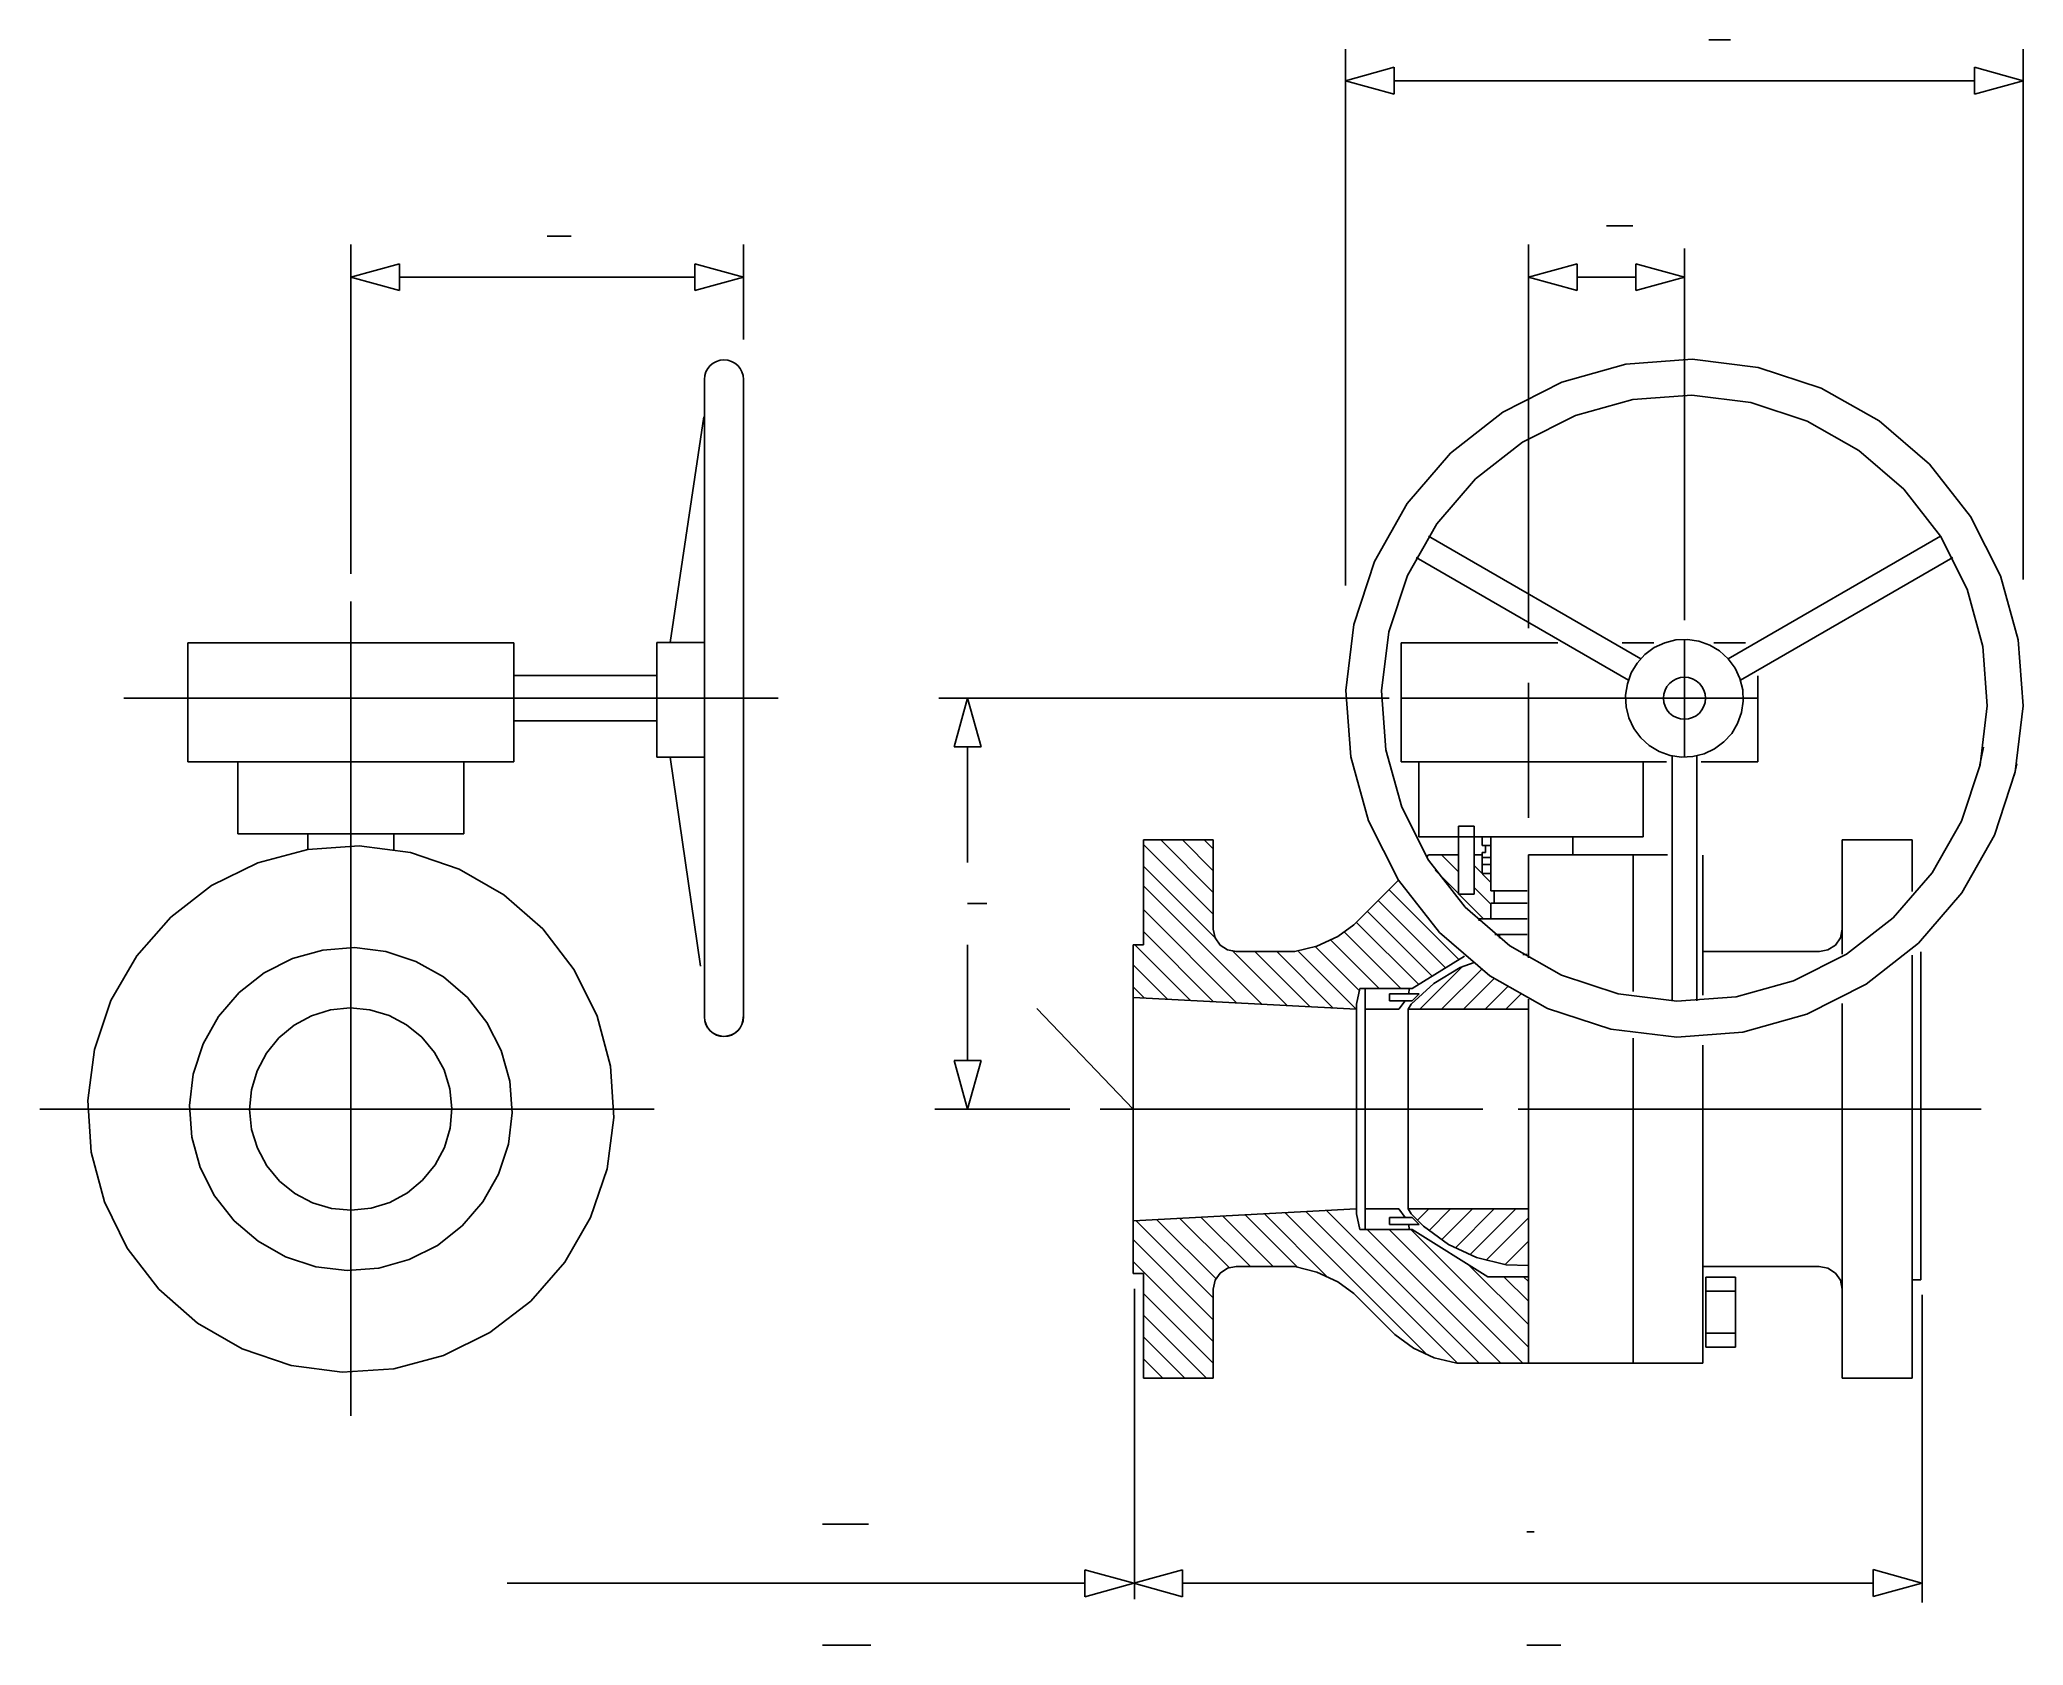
# Model space of a CAD drawing. Extents: x 350 to 1171, y 323 to 987.
import ezdxf

# ---------------------------------------------------------------- set-up
doc = ezdxf.new("R2010")
doc.units = 0
doc.header["$MEASUREMENT"] = 0
doc.layers.get('0').update_dxf_attribs({"linetype": 'CONTINUOUS'})
doc.layers.add('1', color=7, linetype='CONTINUOUS')

msp = doc.modelspace()

# ---------------------------------------------------------------- linework, layer by layer
at = {"linetype": 'Continuous'}
msp.add_line((802.82, 544.89), (762.99, 586.49), dxfattribs=at)
at = {"layer": '1', "color": 5, "linetype": 'Continuous'}
for p, q in [((1041.06, 987.36), (1050.06, 987.36)), ((560.26, 906.11), (570.26, 906.11)), ((998.68, 910.36), (1009.68, 910.36)), ((734.3, 629.89), (742.3, 629.89)), ((965.81, 369.98), (968.81, 369.98)), ((965.81, 323.06), (979.81, 323.06))]:
    msp.add_line(p, q, dxfattribs=at)
at = {"layer": '1', "color": 3, "linetype": 'Continuous'}
for p, q in [((890.73, 761.51), (890.73, 983.41)), ((1171.23, 763.99), (1171.23, 983.41)), ((890.73, 970.36), (910.89, 975.93)), ((890.73, 970.36), (910.89, 964.79)), ((910.89, 964.79), (910.89, 975.93)), ((910.89, 964.79), (910.89, 975.93)), ((1151.08, 970.36), (910.89, 970.36)), ((1151.08, 975.93), (1151.08, 964.79)), ((1171.23, 970.36), (1151.08, 975.93)), ((1151.08, 975.93), (1151.08, 964.79)), ((1171.23, 970.36), (1151.08, 964.79)), ((479, 766.37), (479, 902.56)), ((641.53, 863.27), (641.53, 902.56)), ((966.38, 743.9), (966.38, 902.56)), ((1030.98, 747.16), (1030.98, 900.93)), ((479, 889.11), (499.16, 894.68)), ((479, 889.11), (499.16, 883.54)), ((499.16, 883.54), (499.16, 894.68)), ((499.16, 883.54), (499.16, 894.68)), ((499.16, 889.11), (621.37, 889.11)), ((621.37, 894.68), (621.37, 883.54)), ((641.53, 889.11), (621.37, 894.68)), ((621.37, 894.68), (621.37, 883.54)), ((641.53, 889.11), (621.37, 883.54)), ((966.38, 889.11), (986.54, 894.68)), ((966.38, 889.11), (986.54, 883.54)), ((986.54, 883.54), (986.54, 894.68)), ((986.54, 883.54), (986.54, 894.68)), ((986.54, 889.11), (1010.83, 889.11)), ((1010.83, 894.68), (1010.83, 883.54)), ((1030.98, 889.11), (1010.83, 894.68)), ((1010.83, 894.68), (1010.83, 883.54)), ((1030.98, 889.11), (1010.83, 883.54)), ((908.79, 714.89), (722.32, 714.89)), ((734.3, 714.89), (728.73, 694.74)), ((734.3, 714.89), (739.88, 694.74)), ((728.73, 694.74), (739.88, 694.74)), ((728.73, 694.74), (739.88, 694.74)), ((734.3, 646.89), (734.3, 694.74)), ((734.3, 565.05), (734.3, 612.89)), ((739.88, 565.05), (728.73, 565.05)), ((734.3, 544.89), (728.73, 565.05)), ((739.88, 565.05), (728.73, 565.05)), ((734.3, 544.89), (739.88, 565.05)), ((776.54, 544.89), (720.69, 544.89)), ((803.34, 470.59), (803.34, 342.15)), ((1129.41, 468.07), (1129.41, 340.7)), ((782.87, 354.28), (782.87, 343.13)), ((803.03, 348.7), (782.87, 354.28)), ((782.87, 354.28), (782.87, 343.13)), ((803.03, 348.7), (823.18, 354.28)), ((823.18, 343.13), (823.18, 354.28)), ((823.18, 343.13), (823.18, 354.28)), ((1109.04, 354.34), (1109.04, 343.19)), ((1129.2, 348.77), (1109.04, 354.34)), ((1109.04, 354.34), (1109.04, 343.19)), ((782.87, 348.7), (543.7, 348.7)), ((803.03, 348.7), (782.87, 343.13)), ((803.03, 348.7), (823.18, 343.13)), ((823.18, 348.7), (1109.04, 348.77)), ((1129.2, 348.77), (1109.04, 343.19))]:
    msp.add_line(p, q, dxfattribs=at)
at = {"layer": '1', "color": 7, "linetype": 'Continuous'}
for p, q in [((630.35, 854.25), (628.95, 853.5)), ((631.86, 854.71), (630.35, 854.25)), ((633.44, 854.87), (631.86, 854.71)), ((635.02, 854.71), (633.44, 854.87)), ((636.54, 854.25), (635.02, 854.71)), ((637.93, 853.5), (636.54, 854.25)), ((1034.19, 855.11), (1006.77, 853.04)), ((1061.48, 851.79), (1034.19, 855.11)), ((625.51, 848.36), (625.36, 846.78)), ((625.36, 846.77), (625.36, 583.01)), ((625.97, 849.88), (625.51, 848.36)), ((626.72, 851.27), (625.97, 849.88)), ((627.72, 852.5), (626.72, 851.27)), ((628.95, 853.5), (627.72, 852.5)), ((639.16, 852.5), (637.93, 853.5)), ((640.16, 851.27), (639.16, 852.5)), ((640.91, 849.88), (640.16, 851.27)), ((641.37, 848.36), (640.91, 849.88)), ((641.53, 846.78), (641.37, 848.36)), ((641.53, 846.78), (641.53, 583.01)), ((980.28, 845.66), (955.75, 833.26)), ((1006.77, 853.04), (980.28, 845.66)), ((1087.6, 843.21), (1061.48, 851.79)), ((1009.57, 838.43), (985.88, 831.88)), ((1034.09, 840.23), (1009.57, 838.43)), ((1058.48, 837.22), (1034.09, 840.23)), ((1111.54, 829.7), (1087.6, 843.21)), ((611.19, 737.89), (625.13, 831.3)), ((955.75, 833.26), (934.1, 816.31)), ((985.88, 831.88), (963.93, 820.84)), ((1081.82, 829.51), (1058.48, 837.22)), ((1103.2, 817.39), (1081.82, 829.51)), ((1132.39, 811.77), (1111.54, 829.7)), ((934.1, 816.31), (916.18, 795.46)), ((963.93, 820.84), (944.55, 805.72)), ((1121.81, 801.33), (1103.2, 817.39)), ((944.55, 805.72), (928.49, 787.11)), ((1149.34, 790.13), (1132.39, 811.77)), ((1136.92, 781.95), (1121.81, 801.33)), ((916.18, 795.46), (902.67, 771.51)), ((1161.75, 765.59), (1149.34, 790.13)), ((928.49, 787.11), (916.37, 765.73)), ((1012.89, 731.23), (925.04, 781.95)), ((1049.08, 731.23), (1136.92, 781.95)), ((1147.97, 759.99), (1136.92, 781.95)), ((1007.79, 722.39), (919.93, 773.11)), ((1054.18, 722.39), (1142.02, 773.11)), ((902.67, 771.51), (894.09, 745.39)), ((916.37, 765.73), (908.65, 742.39)), ((1169.13, 739.11), (1161.75, 765.59)), ((1154.52, 736.3), (1147.97, 759.99)), ((894.09, 745.39), (890.77, 718.1)), ((908.65, 742.39), (905.64, 718)), ((1027.45, 739.01), (1022.81, 737.86)), ((1032.22, 739.24), (1027.45, 739.01)), ((1036.95, 738.53), (1032.22, 739.24)), ((1171.19, 711.69), (1169.13, 739.11)), ((411.52, 737.82), (546.48, 737.82)), ((411.52, 688.6), (411.52, 737.82)), ((546.48, 688.6), (546.48, 737.82)), ((605.61, 737.89), (605.61, 690.5)), ((605.61, 737.89), (625.13, 737.89)), ((913.72, 737.82), (913.72, 688.6)), ((913.72, 737.82), (978.63, 737.82)), ((1005.22, 737.82), (1018.29, 737.82)), ((1014.65, 732.99), (1011.43, 729.45)), ((1018.49, 735.83), (1014.65, 732.99)), ((1022.81, 737.86), (1018.49, 735.83)), ((1041.45, 736.91), (1036.95, 738.53)), ((1045.54, 734.45), (1041.45, 736.91)), ((1043.14, 737.82), (1056.22, 737.82)), ((1049.08, 731.23), (1045.54, 734.45)), ((1051.91, 727.39), (1049.08, 731.23)), ((1156.32, 711.79), (1154.52, 736.3)), ((546.48, 724.3), (605.61, 724.3)), ((1008.96, 725.36), (1007.35, 720.86)), ((1011.43, 729.45), (1008.96, 725.36)), ((1027.65, 722.94), (1026.14, 722.14)), ((1029.28, 723.44), (1027.65, 722.94)), ((1030.98, 723.6), (1029.28, 723.44)), ((1032.68, 723.44), (1030.98, 723.6)), ((1034.31, 722.94), (1032.68, 723.44)), ((1035.82, 722.14), (1034.31, 722.94)), ((1053.95, 723.06), (1051.91, 727.39)), ((1055.1, 718.42), (1053.95, 723.06)), ((1061.29, 724.16), (1061.29, 688.6)), ((890.77, 718.1), (892.84, 690.68)), ((905.64, 718), (907.44, 693.49)), ((1007.35, 720.86), (1006.64, 716.14)), ((1006.64, 716.14), (1006.86, 711.36)), ((1022.44, 716.59), (1022.27, 714.89)), ((1022.27, 714.89), (1022.44, 713.19)), ((1022.93, 718.23), (1022.44, 716.59)), ((1023.74, 719.73), (1022.93, 718.23)), ((1024.82, 721.05), (1023.74, 719.73)), ((1026.14, 722.14), (1024.82, 721.05)), ((1037.14, 721.05), (1035.82, 722.14)), ((1038.22, 719.73), (1037.14, 721.05)), ((1039.03, 718.23), (1038.22, 719.73)), ((1039.52, 716.59), (1039.03, 718.23)), ((1039.69, 714.89), (1039.52, 716.59)), ((1039.52, 713.19), (1039.69, 714.89)), ((1055.33, 713.65), (1055.1, 718.42)), ((1006.86, 711.36), (1008.01, 706.73)), ((1008.01, 706.73), (1010.05, 702.4)), ((1022.44, 713.19), (1022.93, 711.56)), ((1022.93, 711.56), (1023.74, 710.05)), ((1023.74, 710.05), (1024.82, 708.74)), ((1024.82, 708.74), (1026.14, 707.65)), ((1026.14, 707.65), (1027.65, 706.85)), ((1027.65, 706.85), (1029.28, 706.35)), ((1029.28, 706.35), (1030.98, 706.18)), ((1030.98, 706.18), (1032.68, 706.35)), ((1032.68, 706.35), (1034.31, 706.85)), ((1034.31, 706.85), (1035.82, 707.65)), ((1035.82, 707.65), (1037.14, 708.74)), ((1037.14, 708.74), (1038.22, 710.05)), ((1038.22, 710.05), (1039.03, 711.56)), ((1039.03, 711.56), (1039.52, 713.19)), ((1053, 704.43), (1054.62, 708.92)), ((1054.62, 708.92), (1055.33, 713.65)), ((1153.31, 687.4), (1156.32, 711.79)), ((1167.88, 684.4), (1171.19, 711.69)), ((546.48, 705.48), (605.61, 705.48)), ((1010.05, 702.4), (1012.89, 698.56)), ((1012.89, 698.56), (1016.42, 695.34)), ((1047.32, 696.8), (1050.53, 700.33)), ((1050.53, 700.33), (1053, 704.43)), ((605.61, 690.5), (625.13, 690.5)), ((611.19, 690.5), (623.74, 604.07)), ((892.84, 690.68), (900.21, 664.2)), ((907.44, 693.49), (913.99, 669.8)), ((1016.42, 695.34), (1020.52, 692.88)), ((1020.52, 692.88), (1025.01, 691.26)), ((1025.01, 691.26), (1029.74, 690.55)), ((1025.88, 589.62), (1025.88, 691.06)), ((1029.74, 690.55), (1034.51, 690.77)), ((1034.51, 690.77), (1039.15, 691.93)), ((1036.08, 589.62), (1036.08, 691.06)), ((1039.15, 691.93), (1043.47, 693.96)), ((1043.47, 693.96), (1047.32, 696.8)), ((1154.72, 694.64), (1153.29, 687.32)), ((411.52, 688.6), (546.48, 688.6)), ((432.23, 658.8), (432.23, 688.6)), ((525.77, 658.8), (525.77, 688.6)), ((913.72, 688.6), (1023.52, 688.6)), ((921.01, 657.6), (921.01, 688.6)), ((1013.92, 657.6), (1013.92, 688.6)), ((1037.91, 688.6), (1061.29, 688.6)), ((1145.59, 664.06), (1153.31, 687.4)), ((1159.3, 658.28), (1167.88, 684.4)), ((1168.59, 687.78), (1167.5, 682.77)), ((913.99, 669.8), (925.04, 647.84)), ((432.23, 658.8), (525.77, 658.8)), ((461.19, 652.37), (461.19, 658.8)), ((496.81, 652.37), (496.81, 658.8)), ((900.21, 664.2), (912.62, 639.66)), ((921.01, 657.6), (1013.92, 657.6)), ((943.91, 661.94), (937.41, 661.94)), ((937.41, 661.94), (937.41, 633.76)), ((943.91, 661.94), (943.91, 633.76)), ((943.91, 659.05), (943.91, 660.49)), ((947.23, 653.99), (947.23, 657.6)), ((950.84, 635.21), (950.84, 657.6)), ((984.77, 657.6), (984.77, 650.08)), ((1133.47, 642.68), (1145.59, 664.06)), ((1145.78, 634.33), (1159.3, 658.28)), ((461.19, 652.37), (440.56, 646.83)), ((482.5, 653.78), (461.19, 652.37)), ((503.67, 651), (482.5, 653.78)), ((523.9, 644.15), (503.67, 651)), ((807.06, 612.92), (807.06, 656.27)), ((835.96, 656.27), (807.06, 656.27)), ((835.96, 656.27), (835.96, 619.35)), ((924.25, 649.11), (925.02, 650.08)), ((925.02, 650.08), (937.41, 650.08)), ((943.91, 650.08), (947.23, 650.08)), ((948.67, 653.99), (947.23, 653.99)), ((947.23, 642.43), (947.23, 651.1)), ((947.23, 651.1), (948.67, 651.1)), ((947.23, 648.93), (950.84, 648.93)), ((948.67, 651.1), (948.67, 653.99)), ((948.67, 653.99), (950.84, 653.99)), ((966.38, 650.08), (1009.73, 650.08)), ((966.38, 607.44), (966.38, 650.08)), ((1009.73, 616.28), (1009.73, 650.08)), ((1009.73, 650.08), (1024.01, 650.08)), ((1009.73, 613.15), (1009.73, 650.08)), ((1009.73, 650.08), (1009.73, 600.52)), ((1038.63, 650.01), (1038.63, 591.97)), ((1125.19, 656.27), (1096.29, 656.27)), ((1096.29, 656.27), (1096.29, 609.01)), ((1096.29, 651.98), (1096.29, 612.39)), ((1125.19, 656.27), (1099.94, 656.27)), ((1125.19, 656.27), (1125.19, 634.9)), ((440.56, 646.83), (421.42, 637.37)), ((542.4, 633.48), (523.9, 644.15)), ((925.04, 647.84), (940.16, 628.46)), ((947.23, 646.04), (950.84, 646.04)), ((950.84, 642.43), (947.23, 642.43)), ((1009.73, 616.28), (1009.73, 646.96)), ((1038.63, 645.79), (1038.63, 615.59)), ((1117.42, 624.07), (1133.47, 642.68)), ((421.42, 637.37), (404.48, 624.36)), ((558.47, 619.41), (542.4, 633.48)), ((894.1, 621.14), (912.62, 639.66)), ((912.62, 639.66), (929.57, 618.01)), ((937.41, 633.76), (943.91, 633.76)), ((952.29, 635.21), (950.84, 635.21)), ((952.29, 630.15), (952.29, 635.21)), ((952.29, 635.21), (965.88, 635.21)), ((1127.86, 613.48), (1145.78, 634.33)), ((404.48, 624.36), (390.41, 608.29)), ((940.16, 628.46), (958.76, 612.4)), ((950.84, 630.15), (952.29, 630.15)), ((950.84, 623.65), (950.84, 630.15)), ((952.29, 630.15), (965.88, 630.15)), ((1098.04, 608.95), (1117.42, 624.07)), ((571.48, 602.48), (558.47, 619.41)), ((836.75, 615.72), (835.96, 619.35)), ((887.56, 616.36), (878.89, 612.33)), ((894.1, 621.14), (887.56, 616.36)), ((929.57, 618.01), (950.42, 600.09)), ((945.97, 622.74), (945.97, 623.65)), ((945.97, 623.65), (965.88, 623.65)), ((952.46, 617.14), (965.88, 617.14)), ((954.45, 617.14), (954.45, 615.58)), ((1009.73, 616.28), (1009.73, 593.56)), ((1095.51, 615.72), (1096.3, 619.35)), ((390.41, 608.29), (379.75, 589.79)), ((467.44, 610.7), (454.82, 607.18)), ((480.5, 611.69), (467.44, 610.7)), ((493.5, 610.11), (480.5, 611.69)), ((505.95, 606.03), (493.5, 610.11)), ((802.82, 612.92), (802.82, 476.87)), ((802.82, 612.92), (807.06, 612.92)), ((838.83, 612.72), (836.75, 615.72)), ((841.91, 610.74), (838.83, 612.72)), ((845.44, 610.1), (841.91, 610.74)), ((845.44, 610.1), (869.73, 610.1)), ((878.89, 612.33), (869.73, 610.1)), ((918.33, 594.75), (939.91, 608.23)), ((958.76, 612.4), (980.15, 600.28)), ((964.14, 608.82), (965.88, 608.82)), ((1038.63, 610.1), (1086.83, 610.1)), ((1076.08, 597.91), (1098.04, 608.95)), ((1086.83, 610.1), (1090.35, 610.74)), ((1090.35, 610.74), (1093.43, 612.72)), ((1093.43, 612.72), (1095.51, 615.72)), ((1106.22, 596.53), (1127.86, 613.48)), ((1125.19, 433.52), (1125.19, 608.57)), ((1128.84, 609.99), (1128.84, 474.27)), ((443.14, 601.26), (432.83, 593.18)), ((454.82, 607.18), (443.14, 601.26)), ((517.36, 599.6), (505.95, 606.03)), ((527.29, 591.07), (517.36, 599.6)), ((580.93, 583.33), (571.48, 602.48)), ((938.19, 603.49), (927.3, 596.87)), ((943.99, 605.61), (938.19, 603.49)), ((950.42, 600.09), (974.36, 586.58)), ((980.15, 600.28), (1003.48, 592.57)), ((432.83, 593.18), (424.3, 583.25)), ((895.26, 588.24), (896.65, 594.75)), ((896.65, 594.75), (918.33, 594.75)), ((898.82, 495.04), (898.82, 594.75)), ((916.88, 592.58), (908.94, 592.58)), ((908.94, 592.58), (908.94, 589.69)), ((917.08, 594.75), (916.88, 592.58)), ((916.88, 592.58), (921.17, 592.58)), ((927.3, 596.87), (917.91, 588.25)), ((921.17, 592.58), (918.24, 589.69)), ((1003.48, 592.57), (1027.88, 589.55)), ((1027.88, 589.55), (1052.39, 591.36)), ((1052.39, 591.36), (1076.08, 597.91)), ((1081.68, 584.13), (1106.22, 596.53)), ((379.75, 589.79), (372.89, 569.56)), ((424.3, 583.25), (417.87, 571.84)), ((462.78, 583.49), (455.56, 579.59)), ((470.62, 585.91), (462.78, 583.49)), ((478.79, 586.76), (470.62, 585.91)), ((486.96, 586), (478.79, 586.76)), ((494.83, 583.66), (486.96, 586)), ((502.08, 579.82), (494.83, 583.66)), ((535.37, 580.76), (527.29, 591.07)), ((586.47, 562.71), (580.93, 583.33)), ((625.5, 581.42), (625.35, 583)), ((641.52, 583), (641.36, 581.42)), ((895.14, 586.18), (802.89, 591.06)), ((895.26, 501.54), (895.19, 588.24)), ((898.82, 586.18), (912.81, 586.18)), ((908.94, 589.69), (915.44, 589.69)), ((915.44, 589.69), (912.81, 586.18)), ((915.44, 589.69), (918.24, 589.69)), ((916.53, 586.18), (966.38, 586.18)), ((917.91, 588.25), (916.58, 586.18)), ((916.58, 586.18), (916.58, 503.61)), ((966.38, 439.72), (966.38, 590.41)), ((966.38, 439.72), (966.38, 586.2)), ((974.36, 586.58), (1000.48, 578)), ((1055.19, 576.75), (1081.68, 584.13)), ((1096.29, 588.65), (1096.29, 433.52)), ((455.56, 579.59), (449.25, 574.35)), ((508.46, 574.65), (502.08, 579.82)), ((541.28, 569.07), (535.37, 580.76)), ((625.96, 579.91), (625.5, 581.42)), ((626.71, 578.51), (625.96, 579.91)), ((627.72, 577.28), (626.71, 578.51)), ((628.94, 576.28), (627.72, 577.28)), ((630.34, 575.53), (628.94, 576.28)), ((631.86, 575.07), (630.34, 575.53)), ((633.43, 574.92), (631.86, 575.07)), ((635.01, 575.07), (633.43, 574.92)), ((636.53, 575.53), (635.01, 575.07)), ((637.93, 576.28), (636.53, 575.53)), ((639.15, 577.28), (637.93, 576.28)), ((640.16, 578.51), (639.15, 577.28)), ((640.9, 579.91), (640.16, 578.51)), ((641.36, 581.42), (640.9, 579.91)), ((1000.48, 578), (1027.78, 574.68)), ((1027.78, 574.68), (1055.19, 576.75)), ((372.89, 569.56), (370.12, 548.39)), ((417.87, 571.84), (413.78, 559.39)), ((444.07, 567.98), (440.24, 560.72)), ((449.25, 574.35), (444.07, 567.98)), ((513.69, 568.33), (508.46, 574.65)), ((517.6, 561.11), (513.69, 568.33)), ((544.8, 556.46), (541.28, 569.07)), ((1009.73, 439.72), (1009.73, 574.27)), ((1009.73, 574.09), (1009.73, 439.72)), ((1038.63, 571.39), (1038.63, 439.72)), ((413.78, 559.39), (412.21, 546.39)), ((440.24, 560.72), (437.9, 552.85)), ((520.02, 553.27), (517.6, 561.11)), ((587.88, 541.4), (586.47, 562.71)), ((437.9, 552.85), (437.13, 544.68)), ((520.87, 545.11), (520.02, 553.27)), ((545.8, 543.4), (544.8, 556.46)), ((370.12, 548.39), (371.53, 527.08)), ((412.21, 546.39), (413.2, 533.33)), ((437.13, 544.68), (437.98, 536.52)), ((520.11, 536.94), (520.87, 545.11)), ((544.22, 530.39), (545.8, 543.4)), ((437.98, 536.52), (440.4, 528.67)), ((517.76, 529.07), (520.11, 536.94)), ((585.11, 520.22), (587.88, 541.4)), ((371.53, 527.08), (377.07, 506.46)), ((413.2, 533.33), (416.72, 520.72)), ((440.4, 528.67), (444.31, 521.46)), ((513.93, 521.81), (517.76, 529.07)), ((540.14, 517.95), (544.22, 530.39)), ((416.72, 520.72), (422.63, 509.03)), ((444.31, 521.46), (449.55, 515.14)), ((508.76, 515.44), (513.93, 521.81)), ((533.71, 506.54), (540.14, 517.95)), ((578.26, 500), (585.11, 520.22)), ((422.63, 509.03), (430.71, 498.72)), ((449.55, 515.14), (455.92, 509.96)), ((455.92, 509.96), (463.18, 506.13)), ((495.22, 506.3), (502.44, 510.2)), ((502.44, 510.2), (508.76, 515.44)), ((377.07, 506.46), (386.53, 487.31)), ((463.18, 506.13), (471.04, 503.79)), ((471.04, 503.79), (479.22, 503.03)), ((479.22, 503.03), (487.38, 503.87)), ((487.38, 503.87), (495.22, 506.3)), ((525.17, 496.6), (533.71, 506.54)), ((895.14, 503.61), (802.89, 498.73)), ((895.26, 501.54), (896.65, 495.04)), ((898.82, 503.61), (912.81, 503.61)), ((915.44, 500.1), (912.81, 503.61)), ((916.53, 503.61), (966.38, 503.61)), ((917.91, 501.54), (916.58, 503.61)), ((917.91, 501.54), (923.03, 496.42)), ((430.71, 498.72), (440.65, 490.19)), ((514.87, 488.52), (525.17, 496.6)), ((567.59, 481.5), (578.26, 500)), ((896.65, 495.04), (918.33, 495.04)), ((908.94, 497.21), (908.94, 500.1)), ((908.94, 500.1), (915.44, 500.1)), ((916.88, 497.21), (908.94, 497.21)), ((915.44, 500.1), (918.24, 500.1)), ((917.08, 495.04), (916.88, 497.21)), ((916.88, 497.21), (921.17, 497.21)), ((918.24, 500.1), (921.17, 497.21)), ((918.33, 495.04), (949.54, 475.53)), ((923.03, 496.42), (933.32, 488.9)), ((386.53, 487.31), (399.54, 470.37)), ((440.65, 490.19), (452.06, 483.76)), ((503.18, 482.61), (514.87, 488.52)), ((933.32, 488.9), (944.88, 483.52)), ((452.06, 483.76), (464.5, 479.68)), ((464.5, 479.68), (477.5, 478.1)), ((477.5, 478.1), (490.56, 479.09)), ((490.56, 479.09), (503.18, 482.61)), ((553.52, 465.43), (567.59, 481.5)), ((802.82, 476.87), (807.06, 476.87)), ((807.06, 433.52), (807.06, 476.87)), ((838.83, 477.07), (836.75, 474.06)), ((841.91, 479.05), (838.83, 477.07)), ((845.49, 479.7), (841.91, 479.05)), ((845.49, 479.7), (869.69, 479.7)), ((878.89, 477.46), (869.69, 479.7)), ((887.56, 473.43), (878.89, 477.46)), ((944.88, 483.52), (957.26, 480.51)), ((957.26, 480.51), (966.38, 480.12)), ((1038.63, 479.7), (1086.77, 479.7)), ((1086.77, 479.7), (1090.35, 479.05)), ((1090.35, 479.05), (1093.43, 477.07)), ((1093.43, 477.07), (1095.51, 474.06)), ((399.54, 470.37), (415.6, 456.3)), ((836.75, 474.06), (835.96, 470.44)), ((835.96, 433.52), (835.96, 470.44)), ((894.1, 468.64), (887.56, 473.43)), ((894.1, 468.64), (911.16, 451.58)), ((949.54, 475.53), (966.38, 475.53)), ((1039.8, 446.42), (1039.8, 475.32)), ((1039.8, 475.32), (1052.08, 475.32)), ((1052.08, 469.54), (1039.8, 469.54)), ((1052.08, 475.32), (1052.08, 446.42)), ((1095.51, 474.06), (1096.3, 470.44)), ((1128.84, 474.27), (1125.19, 474.27)), ((536.59, 452.42), (553.52, 465.43)), ((415.6, 456.3), (434.1, 445.64)), ((517.44, 442.96), (536.59, 452.42)), ((911.16, 451.58), (918.78, 446.01)), ((1052.08, 452.2), (1039.8, 452.2)), ((434.1, 445.64), (454.33, 438.79)), ((918.78, 446.01), (927.45, 441.98)), ((1052.08, 446.42), (1039.8, 446.42)), ((454.33, 438.79), (475.51, 436.01)), ((475.51, 436.01), (496.81, 437.42)), ((496.81, 437.42), (517.44, 442.96)), ((927.45, 441.98), (936.75, 439.72)), ((1009.73, 439.72), (936.75, 439.72)), ((1009.73, 439.72), (1034.98, 439.72)), ((1009.73, 439.72), (1038.63, 439.72)), ((807.06, 433.52), (835.96, 433.52)), ((1125.19, 433.52), (1096.29, 433.52)), ((1125.19, 433.52), (1099.94, 433.52))]:
    msp.add_line(p, q, dxfattribs=at)
at = {"layer": '1', "color": 4, "linetype": 'Continuous'}
for p, q in [((479, 754.95), (479, 418.01)), ((1030.98, 690.52), (1030.98, 739.27)), ((385.11, 714.89), (655.96, 714.89)), ((1061.29, 714.89), (913.72, 714.89)), ((966.38, 721.27), (966.38, 665.37)), ((807.06, 654.39), (835.96, 625.5)), ((814.2, 656.27), (835.96, 634.5)), ((823.21, 656.27), (835.96, 643.53)), ((832.24, 656.27), (835.96, 652.55)), ((930.43, 650.08), (937.41, 643.1)), ((807.06, 645.37), (836.83, 615.61)), ((927.74, 643.75), (947.84, 623.65)), ((943.91, 645.62), (950.84, 638.69)), ((807.06, 637.24), (856.05, 588.24)), ((908.7, 635.74), (937.63, 606.82)), ((943.91, 636.6), (950.84, 629.67)), ((807.06, 627.48), (845.75, 588.79)), ((899.69, 626.73), (926.54, 599.88)), ((904.19, 631.24), (932.08, 603.35)), ((807.06, 618.33), (836.09, 589.3)), ((890.14, 618.25), (913.64, 594.75)), ((895.18, 622.22), (920.99, 596.41)), ((803.45, 612.92), (826.57, 589.8)), ((843.92, 610.37), (866.6, 587.69)), ((853.21, 610.1), (876.12, 587.18)), ((862.22, 610.1), (885.64, 586.68)), ((871.24, 610.1), (895.2, 586.14)), ((878.19, 612.16), (896.47, 593.89)), ((884.45, 614.92), (904.62, 594.75)), ((802.82, 604.55), (817.06, 590.31)), ((939.27, 604), (921.45, 586.18)), ((946.92, 602.63), (930.46, 586.18)), ((802.82, 595.53), (807.53, 590.81)), ((952.18, 598.87), (939.48, 586.18)), ((958.08, 595.77), (948.49, 586.18)), ((963.58, 592.66), (957.09, 586.18)), ((604.54, 544.89), (350.25, 544.89)), ((789.11, 544.89), (947.48, 544.89)), ((962.14, 544.89), (1153.79, 544.89)), ((963.54, 544.89), (966.38, 544.89)), ((966.38, 544.89), (1103.51, 544.89)), ((849.15, 501.18), (870.94, 479.39)), ((857.15, 501.54), (883.28, 475.42)), ((865.65, 502.05), (924.25, 443.47)), ((874.22, 502.5), (937, 439.72)), ((882.78, 502.96), (946.02, 439.72)), ((925.18, 503.61), (920.44, 498.87)), ((934.21, 503.61), (925.18, 494.59)), ((943.22, 503.61), (930.36, 490.76)), ((952.24, 503.61), (936.02, 487.4)), ((961.25, 503.61), (942.18, 484.54)), ((803.95, 498.79), (835.96, 466.78)), ((812.52, 499.24), (837.14, 474.62)), ((822.06, 499.75), (842.62, 479.18)), ((830.83, 500.21), (851.35, 479.7)), ((839.75, 500.68), (860.74, 479.7)), ((899.71, 495.04), (955.04, 439.72)), ((908.73, 495.04), (964.05, 439.72)), ((917.75, 495.04), (966.38, 446.41)), ((966.38, 499.88), (948.79, 482.29)), ((802.82, 490.92), (835.96, 457.77)), ((966.38, 490.24), (956.72, 480.59)), ((802.82, 481.9), (835.96, 448.75)), ((941.61, 480.49), (966.38, 455.72)), ((807.06, 468.64), (835.96, 439.74)), ((956.21, 475.53), (966.38, 465.37)), ((964.42, 475.53), (966.38, 473.57)), ((807.06, 459.62), (833.16, 433.52)), ((807.06, 450.61), (824.15, 433.52)), ((807.06, 441.59), (815.13, 433.52))]:
    msp.add_line(p, q, dxfattribs=at)
at = {"layer": '1', "color": 2, "linetype": 'Continuous'}
for p, q in [((674.26, 373.14), (693.26, 373.14)), ((674.26, 323.03), (694.26, 323.03))]:
    msp.add_line(p, q, dxfattribs=at)
at = {"layer": '1', "color": 7, "linetype": 'Continuous'}
msp.add_arc((633.44, 583.01), 8.03, 180, 359.99649, dxfattribs=at)

doc.saveas('drawing.dxf')
